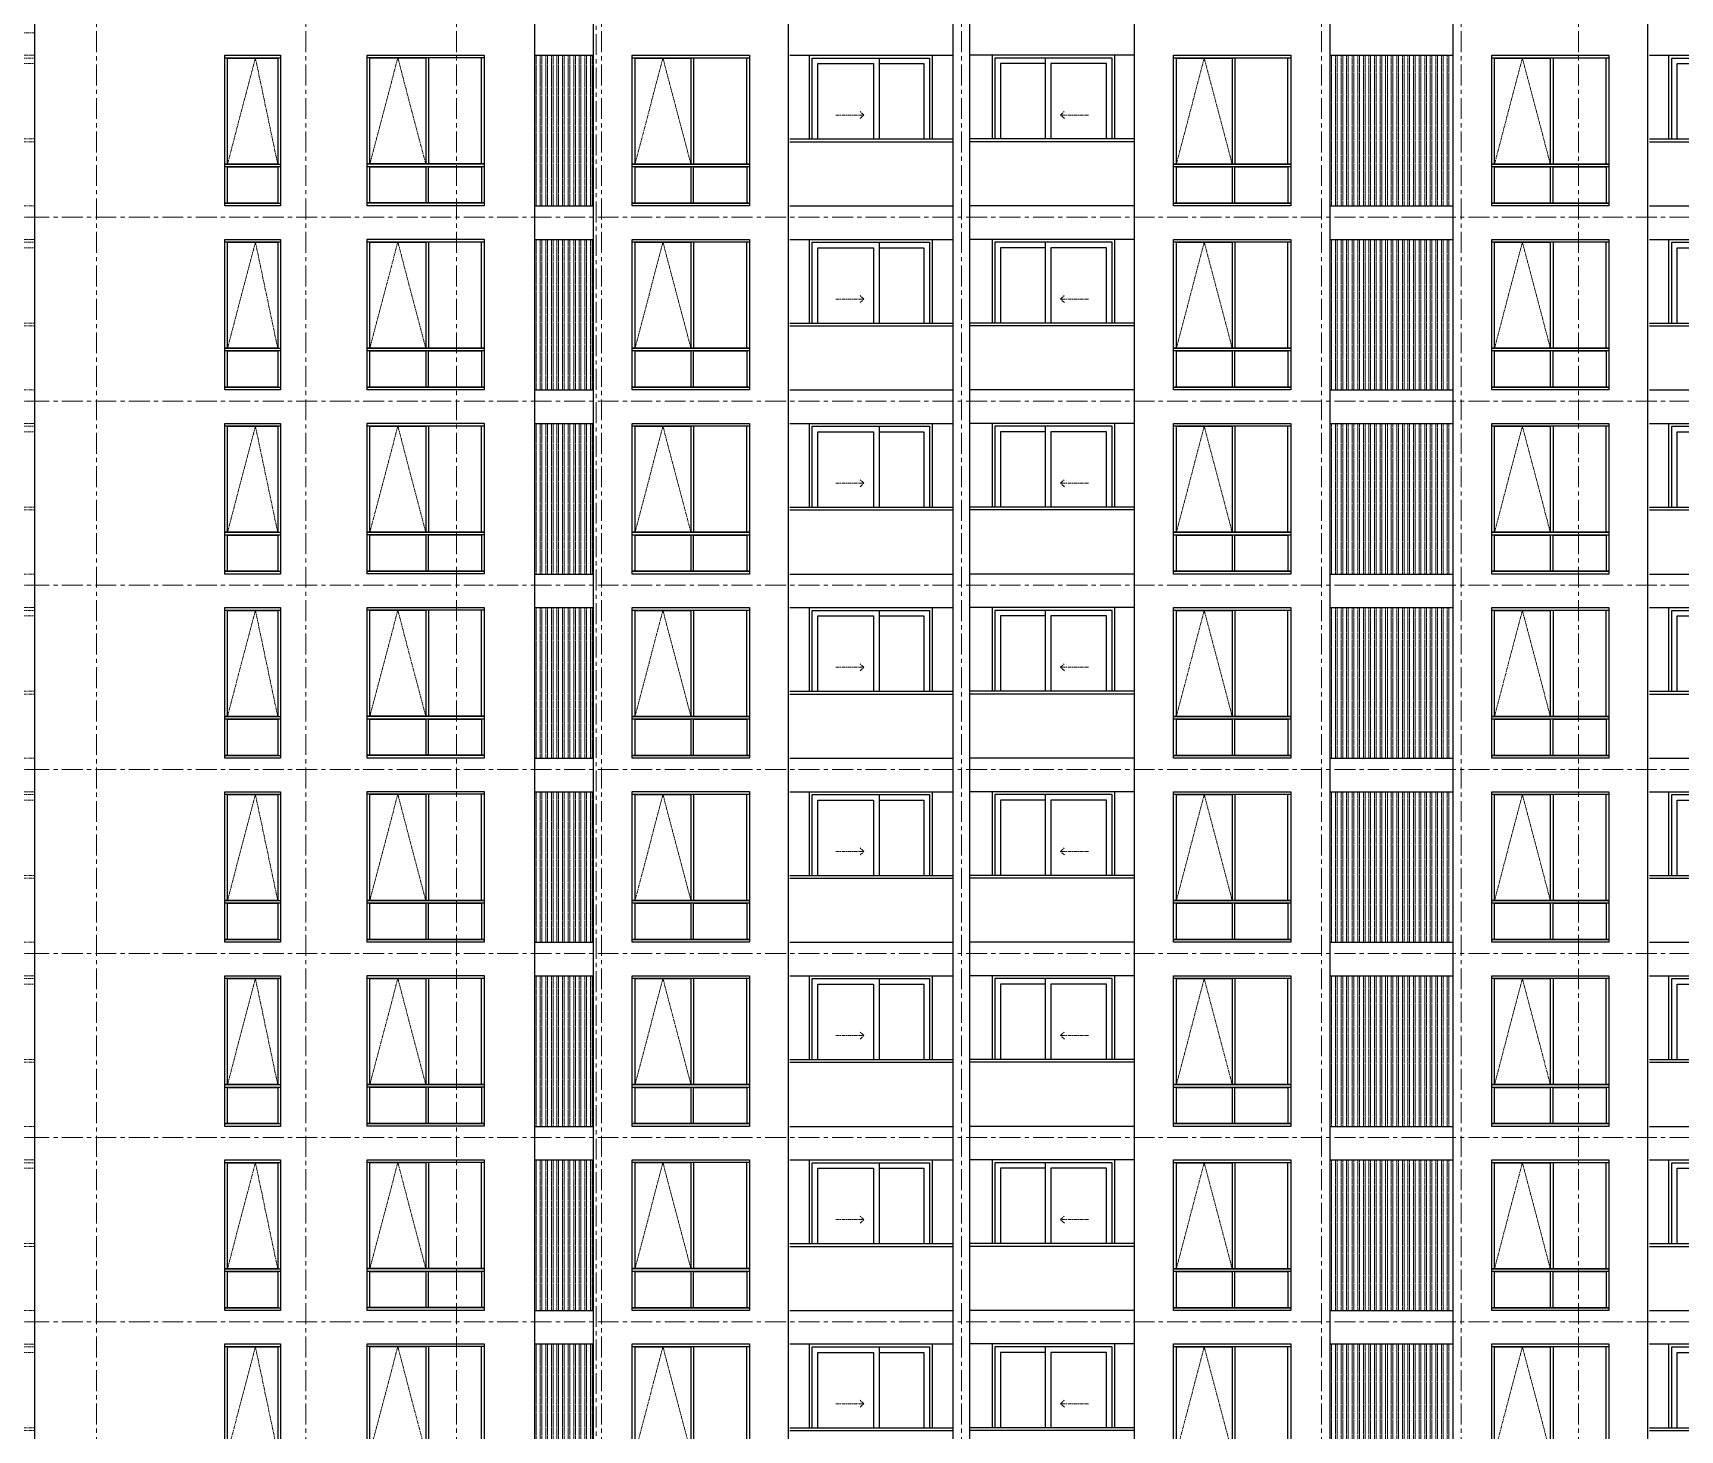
# Model space of a CAD drawing. Header units: millimetres. Extents: x -100356 to 314685, y 446 to 1273965.
# Drawn here: x 196066 to 225577, y 218043 to 243086 of the extents above; entities that cross this region are included whole.
import ezdxf
from ezdxf.xclip import XClip

# ---------------------------------------------------------------- set-up
doc = ezdxf.new("R2010")
doc.units = ezdxf.units.MM
doc.header["$XCLIPFRAME"] = 2
for name, pattern in [('20180221 BF$0$Core - tb$0$HIDDEN2', [0.1875, 0.125, -0.0625]), ('section$0$CENTER', [2, 1.25, -0.25, 0.25, -0.25]), ('section$0$Kume - Grid Line', [10.5, 6, -1.25, 2, -1.25])]:
    doc.linetypes.add(name, pattern=pattern)
for name, color, linetype, lineweight in [('@LOUVER', 35, 'Continuous', 13), ('section$0$A-_ANOT----_D', 7, 'Continuous', 5), ('section$0$A-_FLORLEVL_E', 7, 'Continuous', 5), ('section$0$NKC_TRUC', 8, 'section$0$CENTER', 13)]:
    doc.layers.add(name, color=color, linetype=linetype, lineweight=lineweight)
doc.layers.add('NAM', color=3, linetype='Continuous')
doc.layers.add('STR', color=7, linetype='Continuous')

# ---------------------------------------------------------------- blocks, each defined once
blk = doc.blocks.new('section$0$grid section')
at = {"layer": 'section$0$NKC_TRUC', "ltscale": 300}
for p, q in [((-141943.8707620346, 75200.00000000006), (0, 75200.00000000006)), ((-141943.8707620346, 71900.00000000006), (0, 71900.00000000006)), ((-141943.8707620346, 68600.00000000006), (0, 68600.00000000006)), ((-141943.8707620346, 65300.00000000006), (0, 65300.00000000006)), ((-141943.8707620346, 62000.00000000006), (0, 62000.00000000006)), ((-141943.8707620346, 58700.00000000006), (0, 58700.00000000006)), ((-141943.8707620346, 55400.00000000012), (0, 55400))]:
    blk.add_line(p, q, dxfattribs=at)
blk = doc.blocks.new('wd01 - 2400x2200')
at = {"layer": 'NAM'}
for points in [[(-100, -1050.000000000029), (2600.000000000116, -1050.000000000029), (2600.000000000116, 1049.999999999971), (-100, 1049.999999999971)], [(-50, 1049.999999999971), (-100, 1049.999999999971), (-100, -1050.000000000029), (-50, -1050.000000000029)], [(-50, 49.9999999999709), (600, 49.9999999999709), (600, 999.9999999999709), (-50, 999.9999999999709)], [(650, 1049.999999999971), (600, 1049.999999999971), (600, -1050.000000000029), (650, -1050.000000000029)], [(2550.000000000116, 49.9999999999709), (650, 49.9999999999709), (650, 999.9999999999709), (2550.000000000116, 999.9999999999709)], [(2600.000000000116, 1049.999999999971), (2550.000000000116, 1049.999999999971), (2550.000000000116, -1050.000000000029), (2600.000000000116, -1050.000000000029)], [(600, -2.91038304567337e-11), (-50, -2.91038304567337e-11), (-50, -1000.000000000029), (600, -1000.000000000029)], [(2550.000000000116, -2.91038304567337e-11), (650, -2.91038304567337e-11), (650, -1000.000000000029), (2550.000000000116, -1000.000000000029)]]:
    blk.add_lwpolyline(points, close=True, dxfattribs=at)
for points, elevation in [([(-50, 1049.999999999971), (-50, -1050.000000000029)], -6.889417565665842e-05), ([(2550.000000000116, 1049.999999999971), (2550.000000000116, -1050.000000000029)], 5.04594617858133e-07)]:
    blk.add_lwpolyline(points, dxfattribs=dict(at, elevation=elevation))
for points in [[(600, 1049.999999999971), (600, -1050.000000000029)], [(650, 1049.999999999971), (650, -1050.000000000029)]]:
    blk.add_lwpolyline(points, dxfattribs=at)
at = {"layer": 'section$0$A-_ANOT----_D', "color": 8, "linetype": 'section$0$Kume - Grid Line', "ltscale": 10}
blk.add_lwpolyline([(650, -2.91038304567337e-11), (2550.000000000116, -500.0000000000291), (650, -1000.000000000029)], dxfattribs=at)
blk = doc.blocks.new('louver 2700')
at = {"layer": '@LOUVER', "linetype": '20180221 BF$0$Core - tb$0$HIDDEN2', "ltscale": 100}
blk.add_lwpolyline([(0, 0), (30, 0), (30, 2700), (0, 2700)], close=True, dxfattribs=at)
blk = doc.blocks.new('*U596')
at = {"layer": '@LOUVER', "ltscale": 0.5}
blk.add_blockref('louver 2700', (-15, -1350), dxfattribs=at)
blk = doc.blocks.new('*U597')
at = {"layer": '@LOUVER', "color": 0, "linetype": 'ByBlock', "lineweight": -2}
for p in [(0, 0), (100, 0), (200, 0), (300, 0), (400, 0), (500, 0), (600, 0), (700, 0), (800, 0), (900, 0), (1000, 0)]:
    blk.add_blockref('*U596', p, dxfattribs=at)
blk = doc.blocks.new('*U598')
at = {"layer": '@LOUVER', "ltscale": 0.5}
blk.add_blockref('louver 2700', (-15, -1350), dxfattribs=at)
blk = doc.blocks.new('*U599')
at = {"layer": '@LOUVER', "color": 0, "linetype": 'ByBlock', "lineweight": -2}
for p in [(0, 0), (100, 0), (200, 0), (300, 0), (400, 0), (500, 0), (600, 0), (700, 0), (800, 0), (900, 0), (1000, 0), (1100, 0), (1200, 0), (1300, 0), (1400, 0), (1500, 0), (1600, 0), (1700, 0), (1800, 0), (1900, 0), (2000, 0), (2100, 0)]:
    blk.add_blockref('*U598', p, dxfattribs=at)
blk = doc.blocks.new('unit elevation 2')
at = {"layer": 'NAM'}
for points, elevation in [([(-37823.09375899544, -200.0000000000582), (-40748.06345928277, -200.0000000000582)], 1.04373681160016e-06), ([(-32098.06442049806, -200.0000000000582), (-34300.39951044906, -200.0000000000582)], 1.04373681160016e-06), ([(-28598.03393221882, -200.0000000000582), (-25648.06423192864, -200.0000000000582)], 1.04373681160016e-06), ([(-22424.49591568622, -200.0000000000582), (-25349.46561597355, -200.0000000000582)], 1.04373681160016e-06), ([(-17849.93949292251, -200.0000000000582), (-18899.46466523857, -200.0000000000582)], 1.04373681160016e-06), ([(-13199.35816387326, -250.0000000000582), (-12297.69652271859, -250.0000000000582)], 1.04373681160016e-06), ([(-13199.35816387326, -900.0000000000582), (-12297.69652271859, -900.0000000000582)], 1.043736811600133e-06), ([(-13199.35816387326, -950.0000000000582), (-12297.69652271859, -950.0000000000582)], 1.043736811600133e-06), ([(-37823.09375899544, -1349.814891998656), (-40748.06345928277, -1349.814891998656)], 7.914395026710865e-07), ([(-37823.09375899544, -1399.814891998656), (-40748.06345928277, -1399.814891998656)], 7.914395026710865e-07), ([(-38173.06345928277, -1399.814891998656), (-38173.06345928277, -2900.000000000058), (-40373.06345928277, -2900.000000000058), (-40373.06345928277, -1399.814891998656)], 7.914395026710865e-07), ([(-38223.06345928277, -1399.814891998656), (-38223.06345928277, -2850.000000000058), (-40323.06345928277, -2850.000000000058), (-40323.06345928277, -1399.814891998656)], 7.914395026710865e-07), ([(-38223.06345928277, -1399.814891998656), (-38223.06345928277, -2850.000000000058), (-39423.06345928277, -2850.000000000058), (-39423.06345928277, -1399.814891998656)], 7.914395026710865e-07), ([(-38323.06345928277, -1399.814891998656), (-38323.06345928277, -2750.000000000058), (-39323.06345928277, -2750.000000000058), (-39323.06345928277, -1399.814891998656)], 7.914395026710865e-07), ([(-28598.03393221882, -1350.000000000116), (-25648.06423192864, -1350.000000000116)], 7.914395026710865e-07), ([(-28598.03393221882, -1400.000000000116), (-25648.06423192864, -1400.000000000116)], 7.914395026710865e-07), ([(-28248.06423193149, -1400.000000000116), (-28248.06423193149, -2900.000000000058), (-26048.06423193149, -2900.000000000058), (-26048.06423193149, -1400.000000000116)], 7.914395026710865e-07), ([(-28198.06423193149, -1400.000000000116), (-28198.06423193149, -2850.000000000058), (-26098.06423193149, -2850.000000000058), (-26098.06423193149, -1400.000000000116)], 7.914395026710865e-07), ([(-28198.06423193149, -1400.000000000116), (-28198.06423193149, -2850.000000000058), (-26998.06423193149, -2850.000000000058), (-26998.06423193149, -1400.000000000116)], 7.914395026710865e-07), ([(-28098.06423193149, -1400.000000000116), (-28098.06423193149, -2750.000000000058), (-27098.06423193149, -2750.000000000058), (-27098.06423193149, -1400.000000000116)], 7.914395026710865e-07), ([(-26998.06423193149, -2750.000000000058), (-26198.06423193149, -2750.000000000058), (-26198.06423193149, -1400.000000000116)], 7.914395026710865e-07), ([(-22424.49591568622, -1350.000000000116), (-25349.46561597355, -1350.000000000116)], 7.914395026710865e-07), ([(-22424.49591568622, -1400.000000000116), (-25349.46561597355, -1400.000000000116)], 7.914395026710865e-07), ([(-22774.46561597355, -1400.000000000116), (-22774.46561597355, -2900.000000000058), (-24974.46561597355, -2900.000000000058), (-24974.46561597355, -1400.000000000116)], 7.914395026710865e-07), ([(-22824.46561597355, -1400.000000000116), (-22824.46561597355, -2850.000000000058), (-24924.46561597355, -2850.000000000058), (-24924.46561597355, -1400.000000000116)], 7.914395026710865e-07), ([(-24024.46561597355, -2750.000000000058), (-24824.46561597355, -2750.000000000058), (-24824.46561597355, -1400.000000000116)], 7.914395026710865e-07), ([(-22824.46561597355, -1400.000000000116), (-22824.46561597355, -2850.000000000058), (-24024.46561597355, -2850.000000000058), (-24024.46561597355, -1400.000000000116)], 7.914395026710865e-07), ([(-22924.46561597355, -1400.000000000116), (-22924.46561597355, -2750.000000000058), (-23924.46561597355, -2750.000000000058), (-23924.46561597355, -1400.000000000116)], 7.914395026710865e-07), ([(-37823.09375899544, -2900.000000000058), (-40748.06345928277, -2900.000000000058)], 1.04373681160016e-06), ([(-32098.06442049806, -2900.000000000058), (-34300.39951044906, -2900.000000000058)], 1.04373681160016e-06), ([(-28598.03393221882, -2900.000000000058), (-25648.06423192864, -2900.000000000058)], 1.04373681160016e-06), ([(-22424.49591568622, -2900.000000000058), (-25349.46561597355, -2900.000000000058)], 1.04373681160016e-06), ([(-17849.93949292251, -2900.000000000058), (-18899.46466523857, -2900.000000000058)], 1.04373681160016e-06), ([(-13199.35816387326, -2850.000000000058), (-12297.69652271859, -2850.000000000058)], 1.04373681160016e-06)]:
    blk.add_lwpolyline(points, dxfattribs=dict(at, elevation=elevation))
at = {"layer": 'NAM', "elevation": 1.043736811600133e-06}
for points in [[(-13299.35816387326, -250.0000000000582), (-13299.35816387326, -200.0000000000582), (-12297.69652271859, -200.0000000000582), (-12297.69652271859, -250.0000000000582)], [(-13297.69652271859, -950.0000000000582), (-13297.69652271859, -200.0000000000582), (-12297.69652271859, -200.0000000000582), (-12297.69652271859, -950.0000000000582)], [(-13247.69652271859, -900.0000000000582), (-13247.69652271859, -250.0000000000582), (-12347.69652271859, -250.0000000000582), (-12347.69652271859, -900.0000000000582)], [(-13297.69652271859, -2900.000000000058), (-13297.69652271859, -900.0000000000582), (-12297.69652271859, -900.0000000000582), (-12297.69652271859, -2900.000000000058)], [(-13297.69652271859, -950.0000000000582), (-13297.69652271859, -900.0000000000582), (-12297.69652271859, -900.0000000000582), (-12297.69652271859, -950.0000000000582)], [(-13247.69652271859, -2850.000000000058), (-13247.69652271859, -950.0000000000582), (-12347.69652271859, -950.0000000000582), (-12347.69652271859, -2850.000000000058)], [(-13297.69652271859, -2900.000000000058), (-13297.69652271859, -2850.000000000058), (-12297.69652271859, -2850.000000000058), (-12297.69652271859, -2900.000000000058)]]:
    blk.add_lwpolyline(points, close=True, dxfattribs=at)
at = {"layer": 'section$0$A-_ANOT----_D', "color": 8, "linetype": 'section$0$Kume - Grid Line', "ltscale": 10}
for points, elevation in [([(-8898.851106710033, -5.820766091346741e-11), (-4024.863377345027, -5.820766091346741e-11)], -6.65198571486447e-05), ([(-7849.423186361149, -199.8148919985979), (-8898.851106710033, -199.8148919985979)], -6.756359396024526e-05), ([(-13247.69652271859, -950.0000000000582), (-12847.69652271859, -2850.000000000058), (-12347.69652271859, -950.0000000000582)], 6.860733077184499e-05), ([(-7849.423186361149, -1350.000000000116), (-8898.851106710033, -1350.000000000116)], 1.582879005342173e-06), ([(-7849.423186361149, -1400.000000000116), (-8898.851106710033, -1400.000000000116)], 1.582879005342173e-06), ([(-8199.392886648478, -1400.000000000116), (-8199.392886648478, -2899.814891998598), (-8898.851106710033, -2899.814891998598)], 1.582879005342173e-06), ([(-8249.392886648478, -1400.000000000116), (-8249.392886648478, -2849.814891998598), (-8898.851106710033, -2849.814891998598)], 1.582879005342173e-06), ([(-8249.392886648478, -1400.000000000116), (-8249.392886648478, -2849.814891998598), (-8898.851106710033, -2849.814891998598)], 1.582879005342173e-06), ([(-8349.392886648478, -1400.000000000116), (-8349.392886648478, -2749.814891998598), (-8898.851106710033, -2749.814891998598)], 1.582879005342173e-06), ([(-27341.07516728566, -1766.081156817207), (-27272.23116063737, -1828.904684487672), (-27341.07516728566, -1891.728212158137)], -6.835503346291638e-05), ([(-23681.45468061938, -1766.081156817207), (-23750.29868726767, -1828.904684487672), (-23681.45468061938, -1891.728212158137)], -6.835503346291638e-05), ([(-27775.70398833268, -1828.904684487672), (-27272.23116063737, -1828.904684487672)], -6.835503346291638e-05), ([(-23246.82585957236, -1828.904684487672), (-23750.29868726767, -1828.904684487672)], -6.835503346291638e-05), ([(-7849.423186361149, -2899.814891998598), (-8898.851106710033, -2899.814891998598)], 1.5828790053422e-06)]:
    blk.add_lwpolyline(points, dxfattribs=dict(at, elevation=elevation))
at = {"layer": 'STR'}
for points, elevation in [([(-37798.06345928277, 0), (-37798.06345928277, -3300.000000000058)], 7.914395026710865e-07), ([(-28598.06423192864, 0), (-28598.06423192864, -3300.000000000058)], 7.914395026710865e-07), ([(-25648.06423192864, 0.1851080013439059), (-25648.06423192864, -3299.814891998714)], 7.914395026710865e-07), ([(-25349.46561597355, 0), (-25349.46561597355, -3300.000000000058)], 7.914395026710865e-07), ([(-22399.46561597355, 0), (-22399.46561597355, -3300.000000000058)], 7.914395026710865e-07), ([(-8898.851106710033, 0), (-8898.851106710033, -3300.000000000058)], 1.043736811600146e-06), ([(-32098.06442049806, -3300.000000000058), (-32098.06442049806, -1.164153218269348e-10)], 7.914395026710865e-07), ([(-18899.46466523857, -3300.000000000058), (-18899.46466523857, -1.164153218269348e-10)], 5.391421937420133e-07)]:
    blk.add_lwpolyline(points, dxfattribs=dict(at, elevation=elevation))
for points in [[(-34300.39951044906, -3300.000000000058), (-34300.39951044906, -1.164153218269348e-10)], [(-17849.93949292251, -3300.000000000058), (-17849.93949292251, -1.164153218269348e-10)]]:
    blk.add_lwpolyline(points, dxfattribs=at)
at = {"layer": '@LOUVER', "rotation": 180}
for name, p in [('*U599', (-32113.06442049806, -1549.814891998598, 7.914395026710865e-07)), ('*U597', (-17864.93949292251, -1550.000000000058, 1.04373681160016e-06))]:
    blk.add_blockref(name, p, dxfattribs=at)
at = {"layer": 'NAM', "xscale": -1, "rotation": 90}
for p in [(-36048.06344961349, -300.0000000000582, 7.914395026710865e-07), (-30348.06423192864, -300.0000000000582, 7.914395026710865e-07), (-20649.46560630426, -300.1851080015185, 7.914395026710865e-07), (-15899.3581638732, -302.2935387642938, 1.043736811600146e-06)]:
    blk.add_blockref('wd01 - 2400x2200', p, dxfattribs=at)
blk = doc.blocks.new('elevation 2')
at = {"layer": 'section$0$NKC_TRUC', "ltscale": 300}
for p, q in [((246164.5248712653, 661353.1287414185, 6.706806565628018e-05), (246164.5248712653, 772473.7602410108, 6.706806565628018e-05)), ((248264.5248712653, 661353.1287414185, 6.706806565628018e-05), (248264.5248712653, 772473.7602410108, 6.706806565628018e-05)), ((250764.5240889502, 661353.1287414185, 6.706806565628018e-05), (250764.5240889501, 772473.7602410108, 6.706806565628018e-05)), ((257214.5240889502, 661353.1287414185, 6.706806565628018e-05), (257214.5240889501, 772473.7602410108, 6.706806565628018e-05)), ((263664.5240889503, 661353.1287414185, 6.706806565628018e-05), (263664.5240889502, 772473.7602410108, 6.706806565628018e-05)), ((266264.5240889503, 661353.1287414185, 6.706806565628018e-05), (266264.5240889502, 772473.7602410108, 6.706806565628018e-05)), ((268964.5240889503, 661353.1287414185, 6.706806565628018e-05), (268964.5240889502, 772473.7602410108, 6.706806565628018e-05)), ((272714.5240889503, 661353.1287414185, 6.706806565628018e-05), (272714.5240889502, 772473.7602410108, 6.706806565628018e-05)), ((263764.5240889503, 659005.803298431, 6.706806565628018e-05), (263764.5240889502, 770126.4347980233, 6.706806565628018e-05))]:
    blk.add_line(p, q, dxfattribs=at)
at = {"layer": 'NAM'}
for p in [(282714.589483028, 715985.5137074483, 6.81027361539873e-05), (282714.5894830274, 712685.5137074483, 6.81027361539873e-05), (282714.5894830274, 709385.5137074483, 6.81027361539873e-05), (282714.5894830274, 706085.5137074483, 6.81027361539873e-05), (282714.5894830274, 702785.5137074483, 6.81027361539873e-05), (282714.5894830274, 699485.5137074483, 6.81027361539873e-05), (282714.5894830274, 696185.5137074483, 6.81027361539873e-05), (282714.5894830274, 692885.5137074483, 6.81027361539873e-05), (282714.5894830274, 689585.5137074483, 6.81027361539873e-05)]:
    blk.add_blockref('unit elevation 2', p, dxfattribs=at)
at = {"layer": 'section$0$A-_FLORLEVL_E'}
ref = blk.add_blockref('section$0$grid section', (168667.902586061, 768085.5137074483, 1.582879005342607e-06), dxfattribs=dict(at, rotation=179.9999999999999))
XClip(ref).set_block_clipping_path([(-119666.1420795996, -2828.011258746905), (13434.162033715023, 108709.48435904487)])

msp = doc.modelspace()

# ---------------------------------------------------------------- block references
at = {"layer": 'NAM', "rotation": 180}
msp.add_blockref('elevation 2', (469918.6954856532, 932671.5028082561, -1.582879005342607e-06), dxfattribs=at)

doc.saveas('drawing.dxf')
